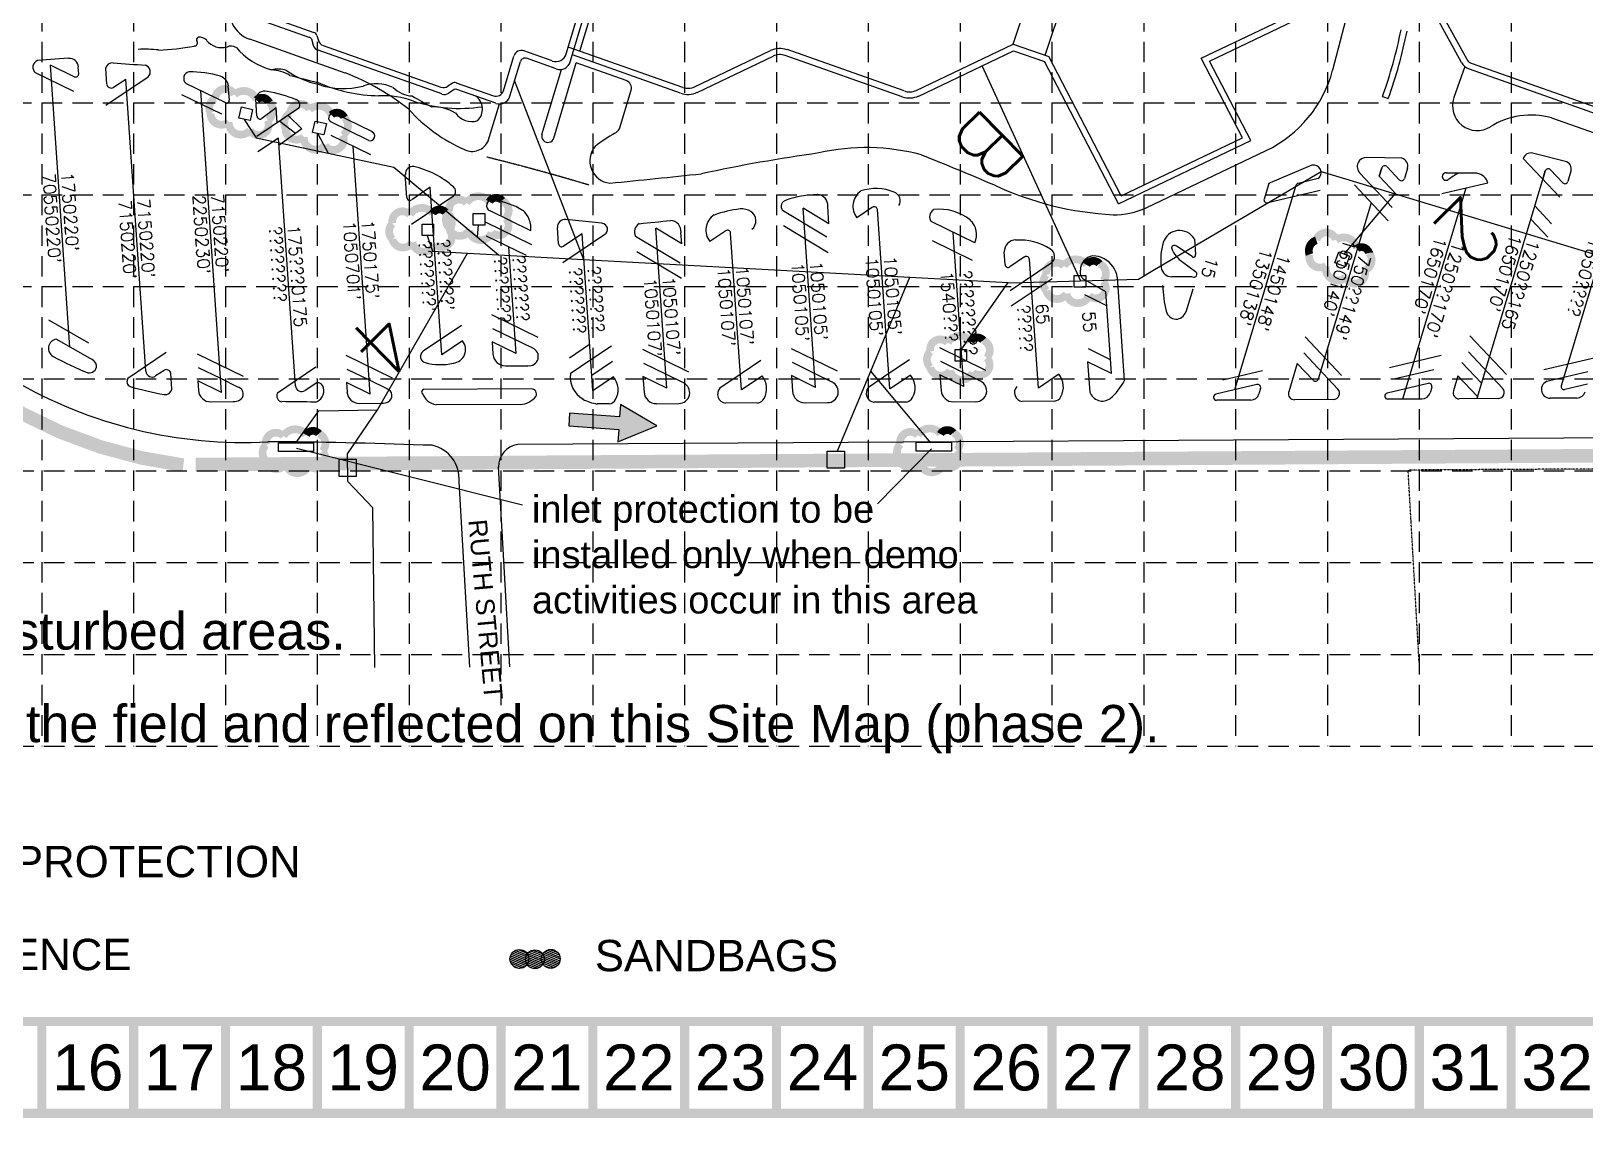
# Model space of a CAD drawing. Header units: inches. Extents: x -611 to 3716, y 461 to 3167.
# Drawn here: x 465 to 1607, y 461 to 1259 of the extents above; entities that cross this region are included whole.
import ezdxf
from ezdxf.enums import TextEntityAlignment as Align

# ---------------------------------------------------------------- set-up
doc = ezdxf.new("R2010")
doc.units = ezdxf.units.IN
doc.header["$MEASUREMENT"] = 0
for name, pattern in [('DASHED', [0.75, 0.5, -0.25]), ('DIVIDE', [1.25, 0.5, -0.25, 0, -0.25, 0, -0.25]), ('HIDDEN', [0.375, 0.25, -0.125])]:
    doc.linetypes.add(name, pattern=pattern)
for name, color, linetype in [('ARROWS', 250, 'Continuous'), ('BASE', 7, 'Continuous'), ('BOUNDARY', 7, 'Continuous'), ('BUILDING', 4, 'Continuous'), ('GRID', 254, 'HIDDEN'), ('INLET PROTECTION', 5, 'Continuous'), ('LEGEND', 7, 'Continuous'), ('LIMITS OF DISTURBANCE', 1, 'DASHED'), ('MISC', 7, 'Continuous'), ('PARKING-LOTS', 6, 'Continuous'), ('ROAD', 1, 'Continuous'), ('SANDBAGS', 3, 'Continuous'), ('STORM', 5, 'Continuous'), ('TEXT', 7, 'Continuous'), ('WALL', 3, 'Continuous')]:
    doc.layers.add(name, color=color, linetype=linetype)
doc.styles.add("L200'", font='ARIAL.TTF', dxfattribs={"height": 0.001969})
doc.styles.add('simplex', font='SIMPLEX.shx')
doc.styles.get("Standard").update_dxf_attribs({"font": 'ARIAL.TTF'})

# ---------------------------------------------------------------- blocks, each defined once
blk = doc.blocks.new('inlet protection')
at = {"layer": 'LEGEND', "color": 170, "ltscale": 100, "const_width": 9.48}
blk.add_lwpolyline([(38, 58.5, 0.520567), (38, 58.5, 0.765195), (16.6, 47.7, 0.417879), (16.5, 28.3, 0.6649), (41, 24.6, 0.744833), (68.6, 22.2, 0.975642), (85.8, 40, 0.520567), (81.5, 61.5, 0.520567), (65.8, 60, 0.540264), (38, 58.5)], format="xyb", close=True, dxfattribs=at)
blk = doc.blocks.new('arrow')
blk.add_lwpolyline([(-67.01, -25.36), (-59.33, -25.42), (-59.57, -56.14), (-51.89, -56.2), (-51.65, -25.48), (-43.97, -25.54), (-55.3, -2.41), (-67.01, -25.36)], close=True)
at = {"color": 254}
for points in [[(-43.97, -25.54), (-67.01, -25.36), (-55.3, -2.41), (-67.01, -25.36)], [(-59.57, -56.14), (-51.89, -56.2), (-59.33, -25.42), (-51.65, -25.48)]]:
    blk.add_solid(points, dxfattribs=at)
blk = doc.blocks.new('A$C3D0543C6')
at = {"layer": 'SANDBAGS'}
h = blk.add_hatch(dxfattribs=at)
h.set_pattern_fill('ANSI31', color=256, scale=10, style=0)
h.set_pattern_definition([(45, (-2362767.9728, -6986168.2892), (-0.88388347648, 0.88388347648), [])])
edge = h.paths.add_edge_path()
edge.add_arc((6.9, 6.9), 6.93, 0, 360)
blk.add_circle((6.9, 6.9), 6.93, dxfattribs=at)

msp = doc.modelspace()

# ---------------------------------------------------------------- linework, layer by layer
at = {"layer": 'BASE', "const_width": 6.75}
for points in [[(-607.2, 464), (3712.8, 464), (3712.8, 3164), (-607.2, 3164)], [(-539.8, 531.5), (3645.5, 531.4), (3645.4, 3096.5), (-539, 3096.6)]]:
    msp.add_lwpolyline(points, close=True, dxfattribs=at)
for points in [[(472.8, 464), (472.8, 531.5)], [(540.3, 464), (540.3, 531.5)], [(607.8, 464), (607.8, 531.5)], [(675.3, 464), (675.3, 531.5)], [(742.8, 464), (742.8, 531.5)], [(810.3, 464), (810.3, 531.5)], [(877.8, 464), (877.8, 531.5)], [(945.3, 464), (945.3, 531.5)], [(1012.8, 464), (1012.8, 531.5)], [(1080.3, 464), (1080.3, 531.5)], [(1147.8, 464), (1147.8, 531.5)], [(1215.3, 464), (1215.3, 531.5)], [(1282.8, 464), (1282.8, 531.5)], [(1350.3, 464), (1350.3, 531.5)], [(1417.8, 464), (1417.8, 531.5)], [(1485.3, 464), (1485.3, 531.5)], [(1552.8, 464), (1552.8, 531.5)]]:
    msp.add_lwpolyline(points, dxfattribs=at)
at = {"layer": 'BOUNDARY', "color": 7, "linetype": 'DIVIDE', "ltscale": 0.7}
for p in [(1683.5, 937.9), (1485.2, 795.2)]:
    msp.add_line(p, (1477.1, 936.7), dxfattribs=at)
at = {"layer": 'BUILDING', "color": 7}
for p, q in [((858.3, 1242.6), (936.8, 1503.5)), ((861.2, 1236.7), (942.4, 1506.3)), ((868.4, 1244.6), (895.4, 1334.4)), ((1516.4, 1236.2), (1476.8, 1308.3)), ((1520.4, 1238.4), (1480.8, 1310.5)), ((635.6, 1271.5), (672.9, 1258.3)), ((669.4, 1254.7), (634.1, 1267.2)), ((671, 1253.5), (672.4, 1248.9)), ((675, 1256.1), (676.1, 1252.4)), ((766.9, 1213.1), (675.9, 1245.2)), ((679.6, 1248.7), (766.2, 1218.1)), ((812.1, 1215.4), (819.9, 1241)), ((816.9, 1211.4), (824.6, 1237)), ((848, 1237.4), (827.2, 1244.7)), ((851, 1231.5), (829, 1239.3)), ((1523.4, 1235.7), (1724.5, 1164.7)), ((1521.9, 1231.5), (1723, 1160.4)), ((774.4, 1220.9), (771.3, 1218.8)), ((775.9, 1216.5), (772, 1213.7)), ((777.5, 1221.4), (804.8, 1211.7)), ((806.6, 1206.3), (777.9, 1216.4))]:
    msp.add_line(p, q, dxfattribs=at)
for centre, major_axis, start_param, end_param in [((671.7, 1255.1), (2.41, 2.41), 5.786582, 6.72906), ((668.3, 1251.5), (2.41, 2.41), 6.135648, 6.72906), ((677.8, 1250.5), (4.01, 4.01), 2.64499, 3.587467), ((681.5, 1254), (4.01, 4.01), 2.64499, 3.587467), ((825.3, 1239.4), (4.01, 4.01), 0.445875, 2.062002), ((827.9, 1236), (2.41, 2.41), 0.445875, 2.062002), ((850.7, 1244.8), (5.62, 5.62), 3.587467, 5.205388), ((853.6, 1239), (5.62, 5.62), 3.587467, 5.205388), ((1525.3, 1241.1), (7.22, 7.22), 2.85792, 3.587467), ((1525.3, 1241.1), (4.01, 4.01), 2.85792, 3.587467), ((768.1, 1223.5), (4.01, 4.01), 3.587467, 4.529945), ((768.8, 1218.4), (4.01, 4.01), 3.587467, 4.529945), ((776.4, 1218.1), (2.41, 2.41), 0.445875, 1.388352), ((776.8, 1213.2), (2.41, 2.41), 0.445875, 1.039287), ((806.7, 1217.1), (4.01, 4.01), 3.587467, 5.203595), ((809.3, 1213.7), (5.62, 5.62), 3.587467, 5.203595)]:
    msp.add_ellipse(centre, major_axis=major_axis, ratio=1, start_param=start_param, end_param=end_param, dxfattribs=at)
at = {"layer": 'GRID', "color": 253, "linetype": 'HIDDEN', "ltscale": 60}
for p, q in [((472.8, 3096.5), (472.8, 733.7)), ((540.3, 3096.5), (540.3, 733.7)), ((607.8, 3096.5), (607.8, 733.7)), ((675.3, 3096.5), (675.3, 733.7)), ((742.8, 3096.5), (742.8, 733.7)), ((810.3, 3096.5), (810.3, 733.7)), ((877.8, 3096.5), (877.8, 733.7)), ((945.3, 3096.5), (945.3, 733.7)), ((1012.8, 3096.5), (1012.8, 733.7)), ((1080.3, 3096.5), (1080.3, 733.7)), ((1147.8, 3096.5), (1147.8, 733.7)), ((1215.3, 3096.5), (1215.3, 733.7)), ((1282.8, 3096.5), (1282.8, 733.7)), ((1350.3, 3096.5), (1350.3, 733.7)), ((1417.8, 3096.5), (1417.8, 733.7)), ((1485.3, 3096.5), (1485.3, 733.7)), ((1552.8, 3096.5), (1552.8, 733.7)), ((-539.7, 1206.5), (3645.3, 1206.5)), ((-539.7, 1139), (3645.3, 1139)), ((-539.7, 1071.5), (3645.3, 1071.5)), ((-538.1, 1003.7), (3646.9, 1003.7)), ((-538.1, 936.2), (3646.9, 936.2)), ((-538.1, 868.7), (3646.9, 868.7)), ((-538.1, 801.2), (3646.9, 801.2)), ((-538.1, 733.7), (3646.9, 733.7))]:
    msp.add_line(p, q, dxfattribs=at)
at = {"layer": 'INLET PROTECTION', "color": 7, "ltscale": 60}
for p, q in [((826.2, 911), (660, 952.5)), ((1087, 912), (1126.8, 952.2))]:
    msp.add_line(p, q, dxfattribs=at)
at = {"layer": 'LIMITS OF DISTURBANCE', "color": 1, "ltscale": 60, "const_width": 10}
msp.add_lwpolyline([(929.3, 1871.4, -0.069152), (669.9, 1807.9), (665.7, 1828.4), (654.9, 1842.5), (549.9, 1811.9), (501.3, 1766.5), (358.6, 1622.7, 0.179523), (273.9, 1396.2), (281.6, 1256.8, 0.362767), (576.9, 940.3)], format="xyb", dxfattribs=at)
msp.add_lwpolyline([(585.9, 940.8), (1963.3, 949.4), (2051.1, 999.1), (2136.5, 1182.6), (2319.1, 1424.3)], dxfattribs=at)
at = {"layer": 'MISC', "color": 7}
for centre, major_axis, start_param, end_param in [((548.8, 1148.1), (69.2, 69.2), 0.684607, 0.83676), ((556.6, 1381.2), (1.1, 135.8), 3.164815, 3.358675), ((585.1, 1250.5), (1.53, 1.53), 3.788472, 5.981787), ((588.5, 1252.9), (1.44, 1.44), 1.208205, 3.074756), ((588.4, 1246.5), (5.87, 5.87), 0.031271, 0.868982), ((605.3, 1261.7), (10.3, 10.3), 3.039203, 4.185587), ((612, 1241.1), (5.07, 5.07), 0.270245, 1.219739), ((654.4, 1280), (0.4, 50.7), 2.277196, 2.894554), ((646.2, 1211.6), (14, 14), 0.452662, 1.015971), ((640.5, 1202.7), (19.9, 19.9), 0.237491, 0.746212), ((688.4, 1280.7), (0.5, 61.7), 2.532338, 2.947384), ((931.3, 2257.9), (8.7, 1067.4), 2.888121, 2.907564), ((722.4, 1328.5), (0.9, 116.7), 2.734781, 3.134276), ((694.5, 1272.2), (0.4, 55.2), 2.807313, 3.414475), ((718.6, 1191.5), (0.2, 29.1), -0.431071, 0.344991), ((723, 1141.8), (0.6, 70), -0.327266, 0.041856), ((746.4, 1233.5), (15.5, 15.5), 3.149688, 3.867632), ((868.8, 1416.5), (169.2, 169.2), 3.383977, 3.451444), ((784.8, 1201.9), (8.42, 8.42), 4.715445, 6.433692), ((779.9, 1312.7), (0.9, 110.2), 2.83686, 3.301352), ((759.4, 1168.2), (25.1, 25.1), 0.270965, 0.791786), ((788.8, 1207.4), (10.3, 10.3), 2.960737, 4.23462)]:
    msp.add_ellipse(centre, major_axis=major_axis, ratio=1, start_param=start_param, end_param=end_param, dxfattribs=at)
at = {"layer": 'PARKING-LOTS', "color": 7}
for p, q in [((493.5, 1027.1), (479.2, 1234.3)), ((496.7, 1225.7), (479.2, 1234.3)), ((496.4, 1214.9), (468.3, 1228.7)), ((520, 1204.8), (551.1, 1225.7)), ((525.5, 1218), (534.5, 1224)), ((549.4, 1009.3), (534.5, 1224)), ((605.1, 1198.2), (575.8, 1212.5)), ((608.2, 1206.5), (578.7, 1220.9)), ((605, 993.7), (589.7, 1215.5)), ((631, 1196.8), (630.2, 1209.2)), ((661.8, 1202.7), (631, 1181.9)), ((645.2, 1202.8), (634.6, 1195)), ((645.9, 1192), (645.2, 1202.8)), ((647.8, 1193.2), (659.4, 1184.2)), ((653.9, 1197.3), (663.9, 1187.5)), ((646.7, 1180.6), (631.7, 1170.6)), ((659, 1002.1), (646.7, 1180.6)), ((663.9, 1187.5), (647.1, 1175.3)), ((714.3, 992.5), (701.7, 1174.7)), ((1561.7, 1165.7), (1588.5, 1137.2)), ((1441.6, 1155), (1465.4, 1129.7)), ((1455.9, 1152.7), (1457.7, 1158.7)), ((1461.6, 1159.6), (1470.5, 1150.1)), ((1577.9, 1156.5), (1527.6, 989.2)), ((1576.1, 1150.4), (1577.9, 1156.5)), ((1577.9, 1156.5), (1576.1, 1150.4)), ((1581.7, 1157.4), (1590.7, 1147.8)), ((758.4, 1144.5), (744.7, 1135.2)), ((766.9, 1021.4), (758.4, 1144.5)), ((1394.6, 1145.8), (1349.4, 995.7)), ((1412.4, 1142.1), (1373.9, 1133.1)), ((1437.6, 1146.4), (1462.5, 1119.9)), ((1455.9, 1152.7), (1468.4, 1139.5)), ((1519.6, 1143.8), (1472.9, 988.9)), ((1535.7, 1147.6), (1501.9, 1139.6)), ((775.5, 1138), (744.6, 1117.2)), ((1450, 1133.2), (1411, 1003.6)), ((1570.2, 1130.9), (1582.6, 1117.7)), ((1632.2, 1140.1), (1589.7, 998.7)), ((832.2, 1112.5), (802.3, 1127.1)), ((1049.9, 1107.8), (1017.2, 1127.5)), ((1041.5, 997.5), (1032.4, 1129.2)), ((1051.4, 1117.7), (1032.4, 1129.2)), ((1051.4, 1117.7), (1050.5, 1130.4)), ((1083.5, 1129.9), (1071.8, 1122.1)), ((1096.2, 996.3), (1087.1, 1128.2)), ((1158.6, 1103.7), (1126.5, 1119.4)), ((1567.3, 1121.1), (1579.7, 1107.9)), ((832.9, 1102.3), (799, 1118.9)), ((829, 1094.3), (799.7, 1108.7)), ((886.6, 1109.8), (855.7, 1089)), ((869.9, 1110.4), (856.2, 1101.2)), ((877.9, 995), (869.9, 1110.4)), ((942.1, 1088.7), (909.3, 1108.4)), ((943.2, 1103), (924.2, 1114.5)), ((932.3, 996.9), (924.2, 1114.5)), ((975.5, 1112.6), (963.9, 1104.7)), ((987, 995.6), (979.1, 1110.9)), ((1050.7, 1096.4), (1018, 1116.1)), ((1150.6, 998.2), (1142.8, 1111.4)), ((821.4, 1022.4), (816, 1100.7)), ((942.9, 1077.4), (910.1, 1097.1)), ((1156.8, 1090.8), (1127.5, 1105.1)), ((1195.2, 1093.3), (1184.4, 1086)), ((1214.7, 1088.7), (1184.6, 1068.4)), ((1205.3, 997), (1198.8, 1091.6)), ((1215.5, 1077.3), (1185.4, 1057.1)), ((1255, 1067.6), (1240, 1076.3)), ((1255.7, 1057.5), (1239.4, 1065.4)), ((1259.1, 1007.6), (1255, 1067.6)), ((837.6, 1034.2), (803.7, 1050.8)), ((507.5, 1030), (478, 1046.8)), ((781.2, 1043), (753.1, 1024)), ((833.7, 1026.3), (804.4, 1040.6)), ((782, 1031.6), (766.9, 1021.4)), ((821.4, 1022.4), (803.8, 1031)), ((875.5, 1028.9), (860.6, 1018.9)), ((1401.4, 1034.6), (1428.2, 1006.1)), ((1522.5, 1035.4), (1549.3, 1006.9)), ((564.3, 1023), (549.1, 1012.8)), ((621.2, 1005.4), (587.3, 1022)), ((730.5, 1004.3), (696.6, 1020.9)), ((891.5, 1027.8), (876.3, 1017.6)), ((892.2, 1016.5), (877.1, 1006.3)), ((948.5, 1008.6), (914.6, 1025.2)), ((1001.4, 1017.2), (986.2, 1006.9)), ((1057.7, 1009.3), (1023.8, 1025.9)), ((1110.5, 1017.8), (1095.4, 1007.6)), ((1166.8, 1010), (1132.9, 1026.5)), ((1258.4, 1017.8), (1242.1, 1025.8)), ((1400.4, 1022.8), (1425.4, 996.2)), ((1501.5, 1020.8), (1463.5, 1011.9)), ((1521.5, 1023.5), (1546.5, 996.9)), ((1614.8, 1019.3), (1576.8, 1010.4)), ((604.3, 1003.9), (588, 1011.8)), ((674.2, 1012.3), (646, 993.3)), ((713.6, 1002.7), (697.3, 1010.7)), ((931.6, 1007.1), (915.3, 1015)), ((986.2, 1006.9), (971.3, 996.9)), ((1040.8, 1007.7), (1024.5, 1015.7)), ((1053.8, 1001.4), (1040.8, 1007.7)), ((1095.4, 1007.6), (1080.4, 997.5)), ((1111.3, 1006.5), (1096.3, 996.4)), ((1150.6, 998.2), (1133, 1006.8)), ((1162.9, 1002), (1133.6, 1016.4)), ((1220.3, 1007.2), (1205.3, 997)), ((1259.1, 1007.6), (1241.5, 1016.3)), ((1370, 1009.6), (1340.8, 1002.8)), ((1395.5, 1015.1), (1407.2, 1002.7)), ((1495.9, 1010.4), (1466.7, 1003.5)), ((1513.7, 1006), (1528, 990.8)), ((1516.6, 1015.8), (1531, 1000.5)), ((1609.2, 1008.9), (1580, 1002)), ((659.3, 998.6), (659, 1002.1)), ((1491.8, 1000.4), (1461.7, 993.3)), ((1608.9, 999.8), (1592.4, 995.9))]:
    msp.add_line(p, q, dxfattribs=at)
for centre, start_param, end_param in [((633.3, 1196.9), 2.425078, 4.519473), ((1459.9, 1158.1), 6.252585, 8.34698), ((1580.1, 1155.8), 6.252585, 8.34698), ((1376.5, 1145.8), 1.185069, 2.063795), ((1396.8, 1145.2), 1.016597, 2.063795), ((1373.4, 1135.3), 2.063795, 4.15819), ((1084.8, 1128), 5.566671, 7.661066), ((976.8, 1110.7), 5.566671, 7.661066), ((854.9, 1103.1), 2.425078, 4.519473), ((1196.5, 1091.4), 5.566671, 7.661066), ((1408.9, 1004.2), 3.110992, 5.205388), ((1591.8, 998.1), 2.063795, 4.15819)]:
    msp.add_ellipse(centre, major_axis=(1.6, 1.6), ratio=1, start_param=start_param, end_param=end_param, dxfattribs=at)
at = {"layer": 'ROAD', "color": 7}
for p, q in [((1450.8, 1342.7), (1421.5, 1230.6)), ((1186.8, 1249.8), (1196.6, 1279.2)), ((1210.3, 1241.5), (1225.9, 1288.1)), ((695.9, 1228.5), (625.8, 1253.3)), ((492.4, 1239.3), (469.6, 1237.7)), ((849.1, 1180.7), (865.7, 1235.9)), ((902.4, 1223), (865.7, 1235.9)), ((500, 1227.9), (499.6, 1232.9)), ((519.7, 1231.8), (520.5, 1220.2)), ((840.4, 1183.3), (854.8, 1231.1)), ((1518.8, 1233.2), (1510.7, 1210.5)), ((610.7, 1208.5), (609.9, 1219.1)), ((897.4, 1187.5), (906, 1216)), ((801, 1178.7), (809.2, 1205.8)), ((713.3, 1178.8), (684.7, 1192.8)), ((715.8, 1185.3), (688.1, 1198.8)), ((1582.5, 1195.6), (1782, 1125.2)), ((714.7, 1168.3), (685.4, 1182.6)), ((1284.5, 1129.4), (1372.8, 1171.6)), ((1472.6, 1165.8), (1446.7, 1166.5)), ((1592.8, 1163.5), (1568.5, 1169.6)), ((741.2, 1137), (740, 1153.8)), ((1406.2, 1160.8), (1375.7, 1147.8)), ((1457.7, 1158.7), (1455.9, 1152.7)), ((1457.7, 1158.7), (1455.9, 1152.7)), ((1476.7, 1158.6), (1474.4, 1151)), ((1527.7, 1154.8), (1505.3, 1155)), ((1596.8, 1156.4), (1594.5, 1148.7)), ((1374.4, 1146.4), (1371.2, 1135.9)), ((1411, 1150.9), (1396.3, 1147.4)), ((884.5, 1118.1), (858.1, 1120.9)), ((852.7, 1102.9), (851.9, 1114.9)), ((943.2, 1103), (942.6, 1111.4)), ((1180.8, 1087.7), (1180.2, 1097.1)), ((1318.5, 1093.3), (1306.5, 1101.5)), ((1320, 1106.5), (1320.9, 1095.1)), ((1311.6, 1089.4), (1320.8, 1082.6)), ((1268.6, 1002.6), (1263.4, 1078.4)), ((1318.4, 1078.7), (1303.4, 1078.7)), ((1318.9, 1069.6), (1313.7, 1052.8)), ((508.3, 1018.7), (483.4, 1032.9)), ((803.8, 1031), (804.4, 1021.8)), ((876.3, 1017.6), (861.3, 1007.5)), ((549.1, 1012.8), (536.1, 1004)), ((562.7, 1010), (556.4, 1005.9)), ((568.5, 996.2), (567.7, 1007.8)), ((813.6, 1013.3), (830.1, 1013.4)), ((893, 1005.2), (877.9, 995)), ((932.3, 996.9), (914.7, 1005.5)), ((914.7, 1005.5), (915.5, 994)), ((944.6, 1000.7), (931.6, 1007.1)), ((1002.2, 1005.8), (987.1, 995.7)), ((1023.9, 1006.1), (1024.7, 994.6)), ((1041.5, 997.5), (1023.9, 1006.1)), ((1133, 1006.8), (1133.8, 995.3)), ((1241.5, 1016.3), (1243.1, 994)), ((1395.5, 1015.1), (1389.3, 994.2)), ((1513.7, 1006), (1510.4, 995)), ((587.4, 1002.3), (587.9, 995.3)), ((605, 993.7), (587.4, 1002.3)), ((617.3, 997.5), (604.3, 1003.9)), ((675, 1000.9), (666.3, 995.1)), ((714.3, 992.5), (696.7, 1001.1)), ((696.7, 1001.1), (697.2, 994.1)), ((726.6, 996.3), (713.6, 1002.7)), ((832.5, 996.3), (753.4, 995.8)), ((1366, 999.6), (1335.8, 992.5)), ((1368.7, 996.7), (1367.4, 992.7)), ((1494.5, 997.5), (1493.3, 993.5)), ((597, 986.9), (613.6, 987)), ((706.3, 985.7), (722.8, 985.8)), ((824.4, 984.9), (762.6, 984.6)), ((889.8, 985.3), (881, 985.3)), ((924.6, 985.5), (941.2, 985.6)), ((999, 986), (975.3, 985.8)), ((1033.8, 986.2), (1050.3, 986.3)), ((1108.1, 986.6), (1084.4, 986.5)), ((1142.9, 986.9), (1159.5, 987)), ((1217.1, 987.3), (1193.4, 987.2)), ((1361.4, 988.2), (1336.4, 988)), ((1422.2, 988.5), (1393.6, 988.4)), ((1487.2, 988.9), (1462.2, 988.8)), ((1543.2, 989.3), (1514.7, 989.1)), ((1601.2, 989.6), (1581.5, 989.5)), ((1876.2, 961.8), (822.6, 955.4)), ((759.7, 955), (753.2, 955)), ((816.9, 792), (808.5, 939)), ((787.4, 791.8), (779.5, 928.1))]:
    msp.add_line(p, q, dxfattribs=at)
for centre, major_axis, start_param, end_param in [((633.3, 1274.7), (0.2, 22.7), 1.286314, 2.809987), ((471.5, 1232.8), (3.7, 3.7), 1.158747, 3.262069), ((492.9, 1232.5), (4.81, 4.81), 5.566671, 7.137467), ((524.6, 1230.9), (3.55, 3.55), 0.62777, 2.173799), ((660.1, 3025.6), (14.6, 1794.7), 3.074581, 3.087797), ((547.4, 1229.3), (3.67, 3.67), 4.708437, 6.735771), ((497.7, 1227.8), (1.6, 1.6), 3.472276, 5.566671), ((582, 1224.5), (3.45, 3.45), 0.998034, 3.166044), ((582.4, 1153.6), (0.6, 75.7), -0.283682, 0.02592), ((601.6, 1218), (5.96, 5.96), 5.631659, 6.763478), ((630.3, 1059.4), (1.4, 181.4), -0.660115, -0.36186), ((900.5, 1217.6), (4.01, 4.01), 5.205388, 6.72906), ((1333.7, 1253.5), (0.7, 90.8), 3.595386, 4.464865), ((523.8, 1220.8), (2.35, 2.35), 2.548358, 4.476533), ((636.7, 1208.7), (4.63, 4.63), 0.515685, 2.27445), ((619.6, 1107.7), (0.9, 108.9), -0.369921, -0.165596), ((608.9, 1208.1), (1.26, 1.26), 3.529524, 5.698053), ((658.4, 1205), (2.95, 2.95), 4.897856, 6.721151), ((687.2, 1195.4), (2.52, 2.52), 0.534587, 3.155926), ((831.5, 1281.4), (0.9, 119.3), 2.30963, 2.734712), ((1527.9, 1204.4), (0.1, 18.2), 1.239176, 3.707721), ((1567.5, 1140.9), (0.4, 56.7), -0.259402, 0.566143), ((714.1, 1182.2), (2.46, 2.46), 3.686621, 6.658252), ((789.1, 1183.9), (0.1, 13), 2.693062, 4.312972), ((844.8, 1182), (3.21, 3.21), 2.063795, 5.205388), ((954.4, 1077.3), (86.8, 86.8), 1.299161, 1.441618), ((887.8, 1193.6), (8.02, 8.02), 4.516938, 4.932804), ((892, 1163.9), (0.1, 16.4), 0.872305, 3.046204), ((1209.7, -17.6), (9.5, 1198.8), 0.146525, 0.219762), ((1078.7, 1017.2), (1.2, 156.5), -0.255548, 0.231332), ((172.4, -1199.5), (21.7, 2550), -0.394792, -0.371992), ((1446.5, 1159.7), (4.81, 4.81), 0.75661, 3.110992), ((1471.2, 1160.3), (4.01, 4.01), 5.205388, 6.823308), ((1567.2, 1164.1), (4.01, 4.01), 0.540122, 2.063795), ((745.7, 1154.2), (4.01, 4.01), 0.679749, 2.425078), ((729.7, 1092.1), (0.6, 69.8), -0.70561, -0.231782), ((-579.2, 15853.5), (51.4, 14779.1), 3.24467, 3.249247), ((1407.6, 1155.3), (3.96, 3.96), 4.569356, 7.316065), ((1504.9, 1152.4), (1.91, 1.91), 0.643336, 4.603087), ((1557.9, 1076.7), (63.4, 63.4), 1.296639, 1.394575), ((1526.5, 1145.4), (6.69, 6.69), 5.730927, 6.94371), ((1591.4, 1158), (4.01, 4.01), 5.205388, 6.823308), ((772.5, 1141.4), (3.18, 3.18), 4.652824, 6.377714), ((1085.9, 1107.8), (0.3, 35.8), -0.377495, 0.322309), ((1272.1, 1357.5), (1.8, 233.4), 2.712035, 3.098368), ((1472.2, 1151.6), (1.6, 1.6), 3.110992, 5.205388), ((1592.4, 1149.4), (1.6, 1.6), 3.110992, 5.205388), ((743.4, 1137.1), (1.6, 1.6), 2.425078, 4.519473), ((803.9, 1131), (2.96, 2.96), 0.562985, 3.540308), ((798.4, 1082.3), (0.4, 53.1), -0.542815, -0.11202), ((1021, 1130.4), (3.36, 3.36), 0.991187, 3.022544), ((1045.7, 1058.1), (0.6, 81.2), 0.042626, 0.330746), ((1042.4, 1131.1), (5.74, 5.74), 5.41363, 7.007812), ((1082.8, 1130.5), (0.1, 13.8), 0.622345, 2.236904), ((1097, 1134.6), (4.79, 4.79), 4.943903, 6.714954), ((815.1, 1114.5), (12.2, 12.2), 5.381918, 6.363765), ((857.5, 1115.3), (4.01, 4.01), 0.679749, 2.425078), ((-472.3, 14804.8), (31.4, 13756.8), 3.244664, 3.246352), ((934.6, 1112.1), (5.72, 5.72), 5.41208, 7.011164), ((974.2, 1113), (0.1, 13.3), 0.57786, 2.254495), ((996.3, 1042.2), (61.5, 61.5), 0.902405, 1.127611), ((987.2, 1116.3), (8.75, 8.75), 0.201211, 0.876982), ((989.5, 1119.9), (5.77, 5.77), 4.630648, 6.472803), ((1131.2, 1122.9), (4.14, 4.14), 1.310835, 3.000577), ((1133, 1093.7), (0.3, 34.7), -0.690057, 0.145878), ((1146.1, 1109.8), (9.8, 9.8), 5.043697, 6.3459), ((1260.2, 1185.2), (0.5, 60.9), 3.150042, 3.560434), ((884.1, 1113.6), (3.21, 3.21), 4.519473, 6.962934), ((915.5, 1111.8), (4.97, 4.97), 1.322747, 2.850319), ((1309.1, 1100.2), (0.1, 12.6), -1.036435, 1.278859), ((1188.7, 1097.3), (6.01, 6.01), 0.797101, 2.374072), ((1190.5, 1060.2), (0.4, 45.6), -0.539445, 0.05117), ((1210.9, 1093.7), (4.49, 4.49), 4.567103, 6.516497), ((1338.5, 1091.1), (30.6, 30.6), 2.056348, 2.483257), ((1305.3, 1099.7), (1.48, 1.48), 0.188737, 2.441232), ((1321.7, 1106.2), (13.8, 13.8), 2.699956, 3.384586), ((1183.1, 1087.9), (1.6, 1.6), 2.425078, 4.519473), ((1247.1, 1083.4), (7.73, 7.73), 0.955716, 2.342397), ((1244.5, 1075), (13.6, 13.6), 6.11052, 7.02958), ((1247.1, 1076.1), (11.6, 11.6), 5.640378, 6.145056), ((1303.4, 1086.6), (5.58, 5.58), 2.483257, 3.927063), ((1319.2, 1094.9), (1.23, 1.23), 3.546368, 5.576572), ((1242.6, 1082.3), (4.64, 4.64), 2.17057, 3.515826), ((1319.6, 1080.7), (1.61, 1.61), 3.416316, 6.481491), ((1400.5, 1077.1), (73.5, 73.5), 2.401662, 2.586116), ((1306.6, 1055.1), (5.26, 5.26), 2.586116, 5.193613), ((484.6, 1026.1), (4.85, 4.85), 0.961749, 3.394198), ((774.2, 1025.3), (0.1, 10.1), 3.2631, 5.400488), ((614.8, 1272), (2.2, 285.1), 2.66139, 2.760845), ((506.1, 1011.9), (5.09, 5.09), 5.730497, 6.763991), ((755.7, 1020.2), (3.27, 3.27), 1.392173, 3.691375), ((813.5, 1022.4), (6.42, 6.42), 2.425078, 3.933043), ((831.1, 1020.1), (4.74, 4.74), 3.77646, 6.671846), ((507.6, 1013.6), (3.9, 3.9), 3.773283, 5.478692), ((553.9, 1009.6), (3.21, 3.21), 2.425078, 4.519473), ((564.4, 1007.2), (2.35, 2.35), 5.689951, 7.618125), ((765.9, 1059.3), (0.4, 45.1), 2.896939, 3.360576), ((879.7, 1005), (0.1, 18.5), 1.438879, 2.636499), ((881.7, 995.8), (10.4, 10.4), 4.99073, 6.190085), ((990.9, 996.5), (10.4, 10.4), 4.99073, 6.190085), ((1100, 997.1), (10.4, 10.4), 4.99073, 6.190085), ((1209, 997.8), (10.4, 10.4), 4.99073, 6.190085), ((621.2, 1292.3), (2.7, 335.3), 2.61817, 3.202642), ((539.6, 1001.8), (2.95, 2.95), 1.808193, 3.449589), ((621.2, 1292.3), (2.4, 305.8), 2.872889, 2.957005), ((563.5, 997.1), (3.55, 3.55), 3.769363, 5.315392), ((597, 995.9), (6.42, 6.42), 2.425078, 3.933043), ((615.8, 992.6), (3.66, 3.66), 4.417093, 6.76344), ((663.8, 998.9), (3.21, 3.21), 2.425078, 4.519473), ((671.6, 994.9), (6.07, 6.07), 4.169758, 5.749011), ((675.5, 996.5), (3.15, 3.15), 5.622772, 7.188701), ((706.2, 994.8), (6.42, 6.42), 2.425078, 3.933043), ((725, 991.4), (3.66, 3.66), 4.417093, 6.76344), ((753.8, 994.1), (1.25, 1.25), 1.043861, 2.840823), ((832.7, 992.6), (2.65, 2.65), 5.017762, 7.125196), ((924.6, 994.6), (6.42, 6.42), 2.425078, 3.933043), ((941.1, 993.6), (5.62, 5.62), 3.933043, 6.613868), ((976.2, 992.4), (4.7, 4.7), 1.620018, 3.787304), ((1033.7, 995.3), (6.42, 6.42), 2.425078, 3.933043), ((1050.3, 994.2), (5.62, 5.62), 3.933043, 6.613868), ((1085.4, 993.1), (4.7, 4.7), 1.620018, 3.787304), ((1142.9, 995.9), (6.42, 6.42), 2.425078, 3.933043), ((1159.4, 994.9), (5.62, 5.62), 3.933043, 6.613868), ((1194.4, 993.7), (4.7, 4.7), 1.620018, 3.787304), ((1252.4, 997.3), (6.97, 6.97), 2.69839, 4.559011), ((1231.3, 1021.3), (29.5, 29.5), 4.627079, 5.031884), ((1366.5, 997.4), (1.6, 1.6), 5.205388, 7.299783), ((1393.6, 992.9), (3.21, 3.21), 2.063795, 3.933043), ((1422.1, 993.1), (3.21, 3.21), 3.933043, 6.252585), ((1492.3, 998.2), (1.6, 1.6), 5.205388, 7.299783), ((1514.7, 993.6), (3.21, 3.21), 2.063795, 3.933043), ((1543.2, 993.8), (3.21, 3.21), 3.933043, 6.252585), ((1581.4, 995.9), (4.49, 4.49), 1.016597, 3.933043), ((1601.1, 996), (4.49, 4.49), 3.933043, 5.205388), ((613, 1000.5), (9.57, 9.57), 3.971398, 4.324016), ((649.9, 991.2), (3.09, 3.09), 1.862879, 3.761525), ((617.6, -2661.3), (29.2, 3648.3), -0.007388, -0.000665), ((722.2, 999.3), (9.57, 9.57), 3.971398, 4.324016), ((765.8, 998.8), (10.3, 10.3), 2.7399, 3.704135), ((823.6, 1000.9), (11.3, 11.3), 3.979625, 4.817689), ((886.7, 1019), (24.2, 24.2), 3.436532, 3.759684), ((889, 991.5), (4.39, 4.39), 4.053997, 5.026877), ((998.2, 992.1), (4.39, 4.39), 4.053997, 5.026877), ((1107.3, 992.8), (4.39, 4.39), 4.053997, 5.026877), ((1216.3, 993.5), (4.39, 4.39), 4.053997, 5.026877), ((1336.3, 990.3), (1.6, 1.6), 1.016597, 3.933043), ((1361.4, 994.5), (4.49, 4.49), 3.933043, 5.205388), ((1462.2, 991.1), (1.6, 1.6), 1.016597, 3.933043), ((1487.2, 995.3), (4.49, 4.49), 3.933043, 5.205388), ((617.6, -2661.3), (28.6, 3618.8), -0.029597, 0.001972), ((753.9, 930), (0.2, 25.7), 4.647178, 6.061464), ((824.5, 939.5), (0.1, 16), 0.124394, 1.614205)]:
    msp.add_ellipse(centre, major_axis=major_axis, ratio=1, start_param=start_param, end_param=end_param, dxfattribs=at)
at = {"layer": 'ROAD', "color": 7, "linetype": 'HIDDEN'}
msp.add_ellipse((422.9, -359.8), major_axis=(12.5, 1572.3), ratio=1, start_param=-0.283676, end_param=-0.234166, dxfattribs=at)
at = {"layer": 'STORM', "color": 5}
for p, q in [((1164.1, 1233.6), (1236.3, 1075.8)), ((820, 1223.3), (870.9, 1091.5)), ((621.5, 1194.4), (630.3, 1180.9)), ((630.3, 1180.9), (683.4, 1169.5)), ((675.8, 1183.8), (683.4, 1169.5)), ((1430.1, 1095.4), (1467.6, 1139.6)), ((756, 1109), (760, 1097.5)), ((793.5, 1116.8), (792.8, 1108)), ((792.8, 1108), (808.4, 1094.9)), ((760, 1097.5), (785.7, 1096.1)), ((719.6, 980.9), (785.7, 1096.1)), ((785.7, 1096.1), (808.4, 1094.9)), ((808.4, 1094.9), (870.9, 1091.5)), ((870.9, 1091.5), (1110.8, 1078.4)), ((1082.1, 1009.5), (1110.8, 1078.4)), ((1110.8, 1078.4), (1183, 1074.5)), ((1148.5, 1025.1), (1183, 1074.5)), ((1057.7, 950.8), (1082.1, 1009.5)), ((1126.4, 956.8), (1082.1, 1009.5)), ((697.5, 948.7), (719.6, 980.9))]:
    msp.add_line(p, q, dxfattribs=at)
for points in [[(1467.6, 1139.6), (1680.3, 1075.3), (1742.5, 1056.5), (1901.4, 1179.4), (1915, 1226.4)], [(683.4, 1169.5), (731.6, 1159.2), (792.8, 1108)], [(1236.3, 1075.8), (1279, 1077), (1290.8, 1084), (1413.1, 1156.1), (1467.6, 1139.6)], [(1183, 1074.5), (1184.5, 1074.4), (1236.3, 1075.8)], [(659.8, 957), (676.4, 980.2), (719.6, 980.9)], [(717.7, 791.5), (716.2, 909), (697.8, 928.4), (697.5, 948.7)]]:
    msp.add_lwpolyline(points, dxfattribs=at)
at = {"layer": 'STORM'}
for points in [[(619.6, 1203.6), (627.8, 1201.7), (626, 1193.5), (617.7, 1195.3)], [(673.8, 1193.1), (682, 1191.3), (680.2, 1183), (671.9, 1184.9)], [(790, 1125.2), (798.4, 1125.2), (798.4, 1116.8), (790, 1116.8)], [(752.3, 1117.5), (760.7, 1117.5), (760.7, 1109.1), (752.3, 1109.1)], [(1426.2, 1097), (1434.1, 1094), (1431.1, 1086.1), (1423.2, 1089.1)], [(1231.6, 1079.7), (1240.1, 1079.7), (1240.1, 1071.2), (1231.7, 1071.2)], [(1144.1, 1025.2), (1152.6, 1025.2), (1152.6, 1016.8), (1144.1, 1016.7)], [(646.7, 956.7), (672.6, 956.7), (672.6, 950.3), (646.7, 950.3)], [(1050.2, 950.6), (1062.9, 950.6), (1062.9, 938), (1050.2, 938)], [(1115.6, 957.1), (1141.5, 957.1), (1141.5, 950.7), (1115.6, 950.7)], [(691.3, 944.7), (703.9, 944.7), (704, 932), (691.3, 932)]]:
    msp.add_lwpolyline(points, close=True, dxfattribs=at)
at = {"layer": 'WALL', "color": 7}
for p, q in [((1325, 1239.3), (1392.5, 1271.6)), ((1331.2, 1237.2), (1398.7, 1269.5)), ((943.9, 1217.9), (859.8, 1247.6)), ((952.6, 1218.4), (1008.4, 1245.1)), ((1106.8, 1215.3), (1020.6, 1245.7)), ((1115.4, 1215.7), (1186.8, 1249.8)), ((1117.4, 1211.6), (1187.1, 1244.9)), ((1186.8, 1249.8), (1213, 1240.6)), ((1187.1, 1244.9), (1209.8, 1236.9)), ((942.4, 1213.6), (862.8, 1241.8)), ((954.6, 1214.3), (1010.4, 1241)), ((1105.3, 1211), (1019.1, 1241.4)), ((1264.3, 1132.3), (1209.8, 1236.9)), ((1266.3, 1138.3), (1213, 1240.6)), ((1355.4, 1180.9), (1325, 1239.3)), ((1361.6, 1178.9), (1331.2, 1237.2)), ((1458.2, 1211.3), (1462.5, 1209.7)), ((1264.3, 1132.3), (1361.6, 1178.9)), ((1266.3, 1138.3), (1355.4, 1180.9))]:
    msp.add_line(p, q, dxfattribs=at)
for centre, major_axis, start_param, end_param in [((1127, 1330), (2.8, 351.9), 4.376075, 4.521088), ((1127, 1330), (2.8, 356.4), 4.376051, 4.520622), ((1015.3, 1230.7), (11.2, 11.2), 0.445875, 1.231273), ((1015.3, 1230.7), (8.02, 8.02), 0.445875, 1.231273), ((947.7, 1228.6), (11.2, 11.2), 3.587467, 4.372865), ((947.7, 1228.6), (8.02, 8.02), 3.587467, 4.372865), ((1110.6, 1226), (11.2, 11.2), 3.587467, 4.372865), ((1110.6, 1226), (8.02, 8.02), 3.587467, 4.372865)]:
    msp.add_ellipse(centre, major_axis=major_axis, ratio=1, start_param=start_param, end_param=end_param, dxfattribs=at)

# ---------------------------------------------------------------- block references
at = {"layer": 'ARROWS', "color": 7, "xscale": 1.200000000000022, "yscale": 1.200000000000045, "zscale": 1.2, "rotation": 266.2289989301208}
msp.add_blockref('arrow', (923.3, 902.7), dxfattribs=at)
at = {"layer": 'INLET PROTECTION', "xscale": 0.6000000001886162, "yscale": 0.599999999627471, "zscale": 0.6, "rotation": 343.53291728085}
for p in [(582.6, 1185.4), (637.7, 1174.4)]:
    msp.add_blockref('inlet protection', p, dxfattribs=at)
at = {"layer": 'INLET PROTECTION', "xscale": 0.6000000000931323, "zscale": 0.6}
for p, yscale in [((720.6, 1089.3), 0.6000000005587935), ((762.3, 1097.9), 0.599999999627471), ((1201.3, 1051.5), 0.599999999627471), ((1115.9, 995.2), 0.599999999627471), ((627.6, 926.6), 0.6000000005587935), ((1093.9, 927.2), 0.6000000005587935)]:
    msp.add_blockref('inlet protection', p, dxfattribs=dict(at, yscale=yscale))
at = {"layer": 'SANDBAGS', "rotation": 293.4137320626623}
for p in [(814.8, 581), (826.2, 580.8), (837.8, 581.1)]:
    msp.add_blockref('A$C3D0543C6', p, dxfattribs=at)
at = {"layer": 'STORM', "xscale": 0.6000000001346273, "yscale": 0.599999999627471, "zscale": 0.6, "rotation": 334.4118585382977}
msp.add_blockref('inlet protection', (1388.3, 1084.1), dxfattribs=at)

# ---------------------------------------------------------------- texts
at = {"color": 7}
msp.add_text('RUTH STREET', height=13.615, rotation=275.1467, dxfattribs=at).set_placement((786.3, 899.9))
at = {"layer": 'BASE', "color": 7, "style": "L200'"}
for s, height, p in [('Stabilization practices are expected to be used at all disturbed areas.', 27.374, (-470.7, 804.8)), ('Location of construction entrance will be determined in the field and reflected on this Site Map (phase 2).', 27.3742, (-471.9, 736.7))]:
    msp.add_text(s, height=height, dxfattribs=at).set_placement(p)
at = {"layer": 'BASE'}
for s, p in [('16', (506.6, 497.7)), ('17', (574.1, 497.7)), ('18', (641.6, 497.7)), ('19', (709.1, 497.7)), ('20', (776.6, 497.7)), ('21', (844.1, 497.7)), ('22', (911.6, 497.7)), ('23', (979.1, 497.7)), ('24', (1046.6, 497.7)), ('25', (1114.1, 497.7)), ('26', (1181.6, 497.7)), ('27', (1249.1, 497.7)), ('28', (1316.6, 497.7)), ('29', (1384.1, 497.7)), ('30', (1451.6, 497.7)), ('31', (1519.1, 497.7)), ('32', (1586.6, 497.7))]:
    msp.add_text(s, height=33.75, dxfattribs=at).set_placement(p, align=Align.MIDDLE_CENTER)
at = {"layer": 'INLET PROTECTION', "color": 7, "ltscale": 60, "insert": (833.1, 918), "char_height": 20, "width": 332.002, "attachment_point": 1}
msp.add_mtext('inlet protection to be installed only when demo activities occur in this area', dxfattribs=at)
at = {"layer": 'LEGEND', "style": "L200'"}
for s, height, p in [('INLET PROTECTION', 23.017, (352.3, 637.5)), ('SILT FENCE', 23.02, (353, 569.2)), ('SANDBAGS', 23.02, (879.3, 568.4))]:
    msp.add_text(s, height=height, dxfattribs=at).set_placement(p)
at = {"layer": 'TEXT', "color": 7, "style": 'simplex'}
for s, height, rotation, oblique, p in [('B', 45.4, 224.5467, 0, (1167.7, 1205.3)), ("70550220'", 9.08, 273.9467, 360, (473.4, 1154.4)), ("1750220'", 9.08, 273.9467, 360, (487, 1155.3)), ("7150220'", 9.08, 273.9467, 360, (529.3, 1134.9)), ("7150220'", 9.08, 273.9467, 360, (542.9, 1135.8)), ("2250230'", 9.08, 273.9467, 360, (583.7, 1138.6)), ("7150220'", 9.08, 273.9467, 360, (597.2, 1139.6)), ('2', 45.4, 224.5467, 0, (1519.7, 1141.2)), ('????????', 9.08, 273.9467, 360, (639.8, 1115.6)), ('175???0175', 9.08, 273.9467, 360, (653.4, 1116.6)), ("1050701'", 9.08, 273.9467, 360, (694.2, 1119.4)), ("1750175'", 9.08, 273.9467, 360, (707.7, 1120.3)), ("???????'", 9.08, 273.9467, 360, (749.7, 1105.3)), ("???????'", 9.08, 273.9467, 360, (763.3, 1106.3)), ("1650140'", 9.08, 253.2467, 0, (1430.4, 1107.2)), ("1750??149'", 9.08, 253.2467, 0, (1443.4, 1103.3)), ("1650170'", 9.08, 253.2467, 0, (1497.2, 1108.9)), ("1250??170'", 9.08, 253.2467, 0, (1510.3, 1105)), ("1650170'", 9.08, 253.2467, 0, (1552.3, 1110.7)), ('1250??165', 9.08, 253.2467, 0, (1565.3, 1106.8)), ('1650????', 9.08, 253.2467, 0, (1610.7, 1107.9)), ('???????', 9.08, 273.9467, 360, (805.1, 1093.4)), ('???????', 9.08, 273.9467, 360, (818.7, 1094.4)), ('???????', 9.08, 273.9467, 360, (873.9, 1086.4)), ("1050105'", 9.08, 273.9467, 360, (1023.8, 1089)), ("1050105'", 9.08, 273.9467, 360, (1037.4, 1089.9)), ("1050105'", 9.08, 273.9467, 360, (1078.1, 1092.8)), ("1050105'", 9.08, 273.9467, 360, (1091.7, 1093.7)), ('15', 9.08, 253.2467, 0, (1329.4, 1094.1)), ("1350138'", 9.08, 253.2467, 0, (1369, 1100.3)), ("1450148'", 9.08, 253.2467, 0, (1382.1, 1096.3)), ('???????', 9.08, 273.9467, 360, (860.3, 1085.4)), ("1050107'", 9.08, 273.9467, 360, (915.4, 1077.7)), ("1050107'", 9.08, 273.9467, 360, (929, 1078.6)), ("1050107'", 9.08, 273.9467, 360, (969.5, 1085.3)), ("1050107'", 9.08, 273.9467, 360, (983, 1086.2)), ('1540???', 9.08, 273.9467, 360, (1133.4, 1082.5)), ('?????????', 9.08, 273.9467, 360, (1147, 1083.4)), ('?????', 9.08, 273.9467, 360, (1189.7, 1057.8)), ('65', 9.08, 273.9467, 360, (1203.3, 1058.8)), ('55', 9.08, 273.9467, 360, (1237.8, 1053)), ('4', 45.4, 224.5467, 0, (721.8, 1059))]:
    msp.add_text(s, height=height, rotation=rotation, dxfattribs=dict(at, oblique=oblique)).set_placement(p)

doc.saveas('drawing.dxf')
